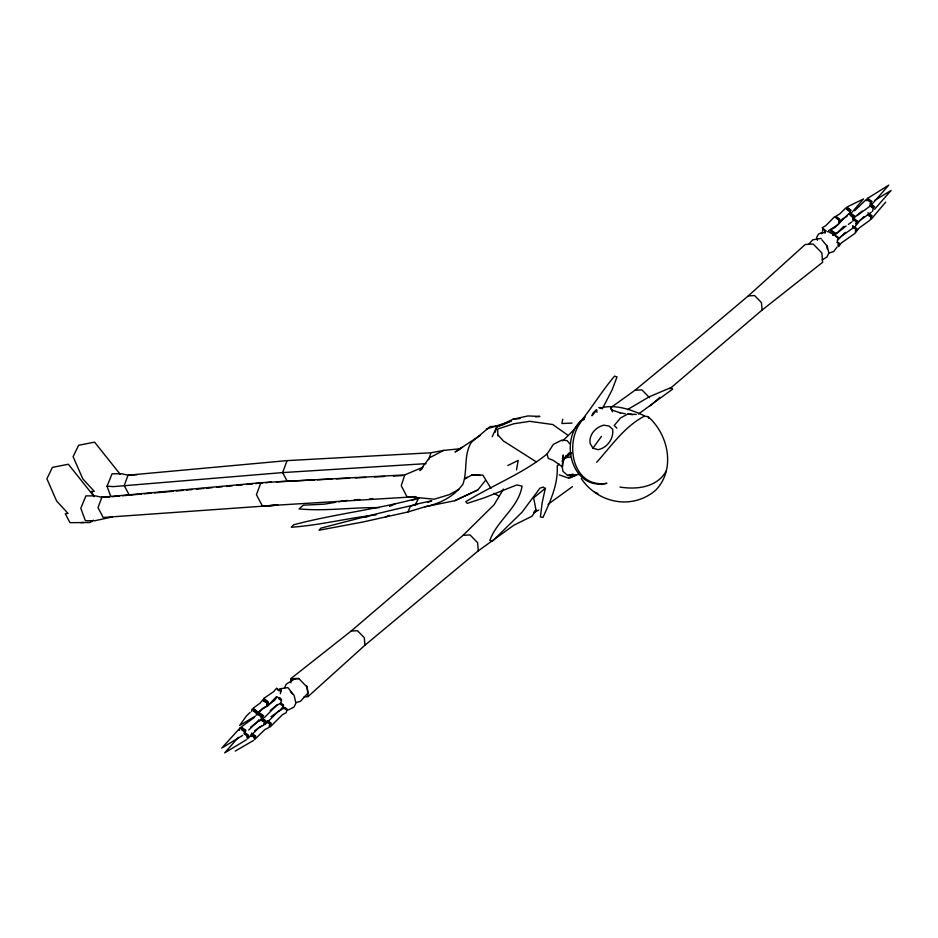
<?xml version="1.0" encoding="UTF-8"?>
<svg xmlns="http://www.w3.org/2000/svg" width="938" height="938" viewBox="0 0 938 938"><rect width="100%" height="100%" fill="white"/><g stroke="black" fill="none" stroke-linecap="round" stroke-linejoin="round"><path stroke-width="1.41" d="M562.401 466.889L563.257 455.235L562.401 466.889L553.186 460.312L548.249 458.424L547.147 453.945L553.443 444.295L561.721 440.192L567.127 440.614L569.624 443.697M832.78 235.321L832.909 233.972L830.177 232.8M251.619 711.496L252.029 709.116L256.203 712.423M256.039 713.959L256.449 711.579L253.67 709.386M256.637 715.119L257.258 711.532L253.084 708.225L259.932 703.277L262.992 699.678L267.178 702.984L266.556 706.572L262.593 708.425L260.037 711.297M263.379 701.061L263.836 698.4L273.673 691.623L276.663 688.175L280.755 691.412L280.345 693.745M266.99 704.508L267.4 702.152L264.645 699.971M267.799 706.08L268.491 702.081L263.836 698.4M822.485 231.229L822.849 229.095L825.358 231.065L824.983 233.21M838.771 221.943L839.182 219.586L836.426 217.405M849.418 214.825L850.285 210.405L847.518 208.213M562.718 419.216L561.932 423.519L572.028 423.097M516.475 469.973L518.233 460.394L507.857 465.518M581.197 478.521C598.069 503.354 632.001 510.249 655.463 490.386C675.981 469.75 668.595 434.259 647.959 416.613L644.371 416.167C624.356 426.626 611.47 445.949 596.674 462.258M495.241 432.301L496.659 426.989L512.922 419.263L527.942 415.944L539.854 416.425L535.61 416.871M239.389 730.339L240.081 727.947L244.666 731.218M244.759 733.856L245.803 730.256L241.218 726.997L254.116 717.593M246.905 737.667L247.597 735.286L244.548 733.106M257.575 714.639L258.349 711.977L274.095 700.745L277.238 696.852L281.576 699.947L280.591 703.348L276.558 705.517L264.328 717.605M251.337 736.389L251.982 734.161L254.808 736.189L254.175 738.405M262.288 719.61L263.449 715.612L258.349 711.977M264.762 724.804L265.923 720.806L260.823 717.16M282.701 706.689L283.241 704.86L280.896 703.195M833.331 235.039L833.941 232.964L831.291 231.076M834.316 235.168L834.972 232.905L830.634 229.81L834.668 227.641L848.937 213.536L854.037 217.182L852.877 221.18M837.282 240.808L838.267 237.408L833.917 234.312L837.962 232.143L843.848 226.293M837.915 245.357L838.478 243.423L836.837 242.25M853.24 218.636L853.92 216.279L850.907 214.122M853.838 219.82L854.881 216.221L850.297 212.949M855.995 223.584L856.675 221.227L853.662 219.07M855.632 226.128L856.793 222.13L852.712 219.222M856.605 224.768L857.637 221.169L853.052 217.897M855.397 230.971L856.042 228.766L853.228 226.762M866.911 200.744L867.603 198.352L888.802 185.114L871.93 204.308M870.64 218.132L871.285 215.916L868.447 213.887M872.504 211.331L873.735 206.841L870.687 204.672M423.05 467.159L404.747 474.898L401.253 485.673L406.869 496.577L434.317 499.192L449.267 494.643L458.799 489.437M428.76 459.526L430.941 452.784L443.744 450.381L458.87 448.892L462.551 447.332M600.555 408.499L600.895 407.596L598.761 407.667M260.881 482.73L101.855 497.304L98.009 507.646L103.215 517.471L277.8 505.125L262.452 506.063L256.437 494.701L260.881 482.73L404.747 474.898M430.941 452.784L287.075 460.617L128.049 475.191L124.215 485.532L129.409 495.358M287.075 460.617L282.631 472.588L287.321 481.429M110.661 496.108L107.026 486.189L112.103 473.784L121.717 473.784L127.111 474.98M417.316 504.351C385.002 511.374 352.911 519.828 320.878 528.153L319.061 530.24L362.701 522.044L407.971 511.972L410.258 506.426L414.432 504.55L431.843 500.775L427.951 502.264M596.873 409.965L591.972 415.757L592.793 413.33L596.275 409.754L597.049 412.321M565.966 455.739L562.413 462.973M492.192 436.756L496.659 426.989L504.632 424.058M602.325 408.862L612.045 390.009L617.028 376.935L614.578 376.138C596.638 397.208 583.717 422.534 562.483 440.86M284.413 688.011L286.289 684.13L294.755 678.948L299.503 678.666M414.959 505.265L418.829 497.914C377.662 509.416 334.983 513.766 293.7 524.776L291.284 527.238C319.823 525.292 347.541 518.022 375.974 514.939M503.448 489.085L494.056 504.785L463.102 535.317L351.14 631.063L290.616 678.807L290.921 682.817M535.95 510.19L532.069 516.205L513.954 525.151L478.274 550.852L364.952 645.215L308.004 696.617L304.029 696.852M821.758 232.882L821.254 233.632L825.006 231.979M592.898 448.176L590.096 443.334C588.865 434.599 595.665 427.189 603.802 425.16L609.114 426.063L612.643 429.287C613.909 438.562 607.308 447.836 598.127 449.665L592.898 448.176L601.457 436.405M837.2 246.917L833.636 251.642L829.415 252.861M585.218 417.082C563.046 437.049 570.363 489.097 606.886 483.293C572.309 490.961 559.388 441.997 580.493 421.103L584.327 419.392M259.04 719.587L256.59 722.776L250.845 726.95M857.414 223.701L859.876 220.524L871.355 212.176M666.226 470.993C657.268 487.397 636.703 489.812 619.971 487.057M407.971 511.972L424.914 506.79L454.778 500.716L477.852 489.941L485.251 480.713M277.613 704.438L270.191 710.523M282.303 707.569L280.11 710.289L271.035 716.667M835.559 234.359L846.135 225.999M838.068 239.835L840.425 236.915L854.471 226.961M871.191 219.211L885.671 202.139M874.568 209.291L891.1 190.449L874.521 200.498M238.428 737.327L224.663 752.886L246.366 739.777M808.943 244.009L812.754 239.823L821.219 238.393M268.749 705.036L276.311 696.746M851.329 213.008L863.523 198.938L846.92 207.052L851.094 210.358M559.095 464.076L557.172 466.022C558.333 484.137 550.289 501.279 542.985 517.401L540.382 516.944L542.164 502.756L545.213 488.792L543.231 487.057L539.936 488.194L522.079 512.136L492.169 541.437L489.847 540.452C497.034 520.238 518.644 507.728 522.044 486.119L516.803 484.946L484.289 497.82L467.23 503.366L465.752 501.736C492.52 485.216 522.454 473.854 547.147 453.945M561.979 461.144L568.803 453.195L571.406 452.655M839.158 238.463L845.279 232.343M240.081 727.947L221.731 748.09L242.567 735.451M265.747 723.831L278.504 711.145L282.537 708.987L283.522 705.587L280.263 703.265M856.699 223.643L863.804 216.69M862.21 211.038L855.221 216.807M250.153 712.317L246.413 715.952L239.671 725.449L255.582 715.999M248.699 730.034L256.59 722.389L260.928 720.208L262.171 715.694L259.158 713.537M854.635 210.769L866.466 199.302L871.05 202.573M610.779 407.678L634.956 390.278L696.488 339.568L748.266 295.916L805.214 244.501L813.187 244.044L821.876 252.955L822.614 262.312L762.078 310.056L669.838 388.778M498.441 426.145L490.093 426.567L471.111 442.584C463.501 455.598 467.71 470.817 462.915 484.219C453.933 496.718 439.699 503.741 424.914 506.79M650.128 405.814L659.977 397.29M251.982 734.161L250.927 735.052L253.752 737.08M534.074 511.597L536.032 509.955L533.628 497.855L545.541 488.135M422.206 468.73L419.896 470.513L429.475 457.791L443.744 450.381M638.415 414.045L672.698 389.082L671.01 387.558L649.202 396.809L627.545 409.589M571.559 453.23L564.864 458.225L562.272 458.694M857.109 215.564L870.007 206.161L871.238 201.67L868.189 199.501M548.027 504.316L572.461 486.634M254.761 730.69L261.444 725.883M848.374 224.393L851.751 221.989M467.147 477.254L465.002 478.779L471.708 475.074L482.871 475.109L491.008 488.452M93.413 520.215L90.071 522.525L69.94 522.665L65.261 513.614L68.075 513.449L56.608 500.998L46.9 478.779L52.422 467.37L68.368 464.251L93.988 496.39M828.477 230.736L838.537 224.405L839.229 220.407L834.574 216.725L825.839 225.624L822.18 227.782L826.272 231.018M822.098 259.955L826.929 256.989L828.817 253.108L827.187 245.627M847.037 216.279L842.277 219.199L839.381 223.127L840.002 219.539L835.817 216.232L839.616 214.04L845.865 207.931L850.039 211.238M253.67 740.375L235.239 751.08M480.197 435.42L455.036 452.01L460.007 449.302M533.839 512.781L538.775 509.991M568.733 478.204L573.622 475.859M454.778 500.716L477.852 489.941M389.563 506.414L395.25 503.812M822.122 232.46L818.569 234.031L816.541 237.607L817.432 240.292M385.307 517.037L389.329 515.29M570.023 477.829L576.237 475.167L567.596 477.805L559.283 474.863M502.334 424.668L508.83 422.206M411.958 500.435L418.829 497.914M486.376 429.018L511.421 421.221M279.618 688.891L287.884 687.589L294.122 695.445L295.904 703.125L294.016 707.064L288.845 709.703L286.653 709.832M296.361 702.48L300.477 701.307L308.086 692.924L306.527 685.643M112.255 516.944L94.996 520.707L85.37 520.707L80.82 508.29L85.897 495.885L95.524 495.897L100.917 497.093L109.476 496.823M570.339 456.958L562.694 458.354M562.026 465.588L562.941 471.298L567.619 475.449L573.095 474.182M599.968 408.1C614.941 403.926 630.512 409.39 644.113 415.651M335.781 502.287L324.314 504.163L303.384 505.207L299.011 508.9C325.814 511.468 352.512 507.165 379.304 507.669M338.641 501.818L347.248 500.411M364.788 517.19L367.192 516.873M369.818 498.946L372.691 498.582M512.922 419.263L520.015 418.512M186.334 490.093L192.102 489.554M196.429 489.144L203.628 488.475M206.512 488.206L212.269 487.654M216.596 487.256L222.353 486.716M226.679 486.306L232.436 485.767M236.763 485.368L242.532 484.817M246.846 484.418L252.615 483.879M255.499 483.609L262.699 482.929M265.583 482.66L271.34 482.12M112.349 496.648L119.607 496.003M122.503 495.745L141.368 494.08M144.276 493.822L151.534 493.177M154.43 492.931L173.296 491.266M176.203 491.008L183.461 490.363M567.619 475.449L578.734 474.476M425.993 463.653L282.631 472.588L113.322 486.623L107.026 486.189M267.412 505.723L415.991 496.694L413.388 496.659M128.049 475.191L137.1 474.663M101.855 497.304L109.605 496.847M354.318 499.848L359.946 499.52M748.266 295.916L754.598 295.552L761.457 302.622L762.078 310.056M634.956 390.278L641.897 389.88L649.495 397.642M80.938 522.618L83.752 522.454M463.102 535.317L470.044 534.918L477.63 542.68L478.274 550.852M351.14 631.063L357.472 630.699L364.331 637.781L364.952 645.215M276.452 481.769L314.453 479.904M317.384 479.764L332.005 479.048M336.39 478.826L349.546 478.181M355.385 477.899L365.621 477.395M374.391 476.961L384.627 476.457M393.397 476.035L402.168 475.601M294.755 678.948L290.616 678.807L298.577 678.35L307.277 687.261L308.004 696.617M471.708 475.074L480.397 475.402M628.284 413.939L636.281 414.479M827.515 231.698L830.939 232.143M619.655 412.767L625.224 413.693M632.693 414.76L627.885 413.951L620.51 417.996L614.191 425.512L616.876 428.103M620.475 412.872L612.866 410.398L610.556 408.124L612.526 411.829M594.704 492.157L597.94 493.54M493.963 493.306L498.957 496.108M536.09 461.742L503.401 440.954L497.914 434.986M567.396 434.869L552.763 424.539L529.724 421.303L513.743 423.788L497.715 429.018L497.82 435.842M867.603 198.352L872.176 201.623M870.089 203.523L874.673 206.794M870.112 205.293L873.548 207.744M870.57 206.348L872.598 207.802M867.896 212.82L872.164 215.857M867.908 214.462L871.109 216.748L870.136 220.09L859.009 228.11L855.96 232.061L856.933 228.72L852.665 225.671M867.392 214.779L869.28 216.127M850.743 215.822L852.759 217.253M852.583 227.066L856.148 229.611L855.069 233.339L841.456 242.907L838.525 246.53L839.44 243.364L837.423 241.922M835.453 236.2L837.224 237.466M278.774 698.751L280.544 700.006M280.72 704.379L282.49 705.646M283.042 706.654L287.075 709.538L286.16 712.704L282.408 714.721L270.167 726.962L271.246 723.245L267.682 720.701M283.639 707.838L286.113 709.597M257.387 713.337L261.972 716.62M257.985 714.522L260.002 715.952M267.248 721.31L270.062 723.315L268.901 727.525L264.856 729.553L254.726 739.484L255.687 736.142L251.431 733.094M266.673 721.885L269.874 724.171M261.632 718.719L264.645 720.876L263.402 725.402L259.064 727.571L247.491 738.816L248.535 735.228L243.95 731.957M261.01 719.352L264.446 721.803M260.459 719.704L262.476 721.146M251.443 734.747L254.632 737.022M241.816 728.146L244.853 730.315M241.699 729.823L243.728 731.265M243.974 733.727L247.409 736.178M846.463 209.092L849.242 211.285M277.343 689.489L279.008 690.802M263.601 700.85L265.431 702.304M253.553 711.004L255.406 712.458M279.571 697.485L281.4 699.431M120.193 474.276L94.574 442.138L78.628 445.257L73.105 456.665L82.802 478.896L94.281 491.336L91.467 491.5L94.14 496.683M821.852 239.765L826.542 245.439M290.393 691.505L292.726 694.343M647.959 416.613L648.791 418.278M826.8 246.612L827.304 248.957M286.7 709.339L286.629 708.53L283.897 707.862L283.968 708.682M281.236 689.383L281.271 691.189"/></g></svg>
